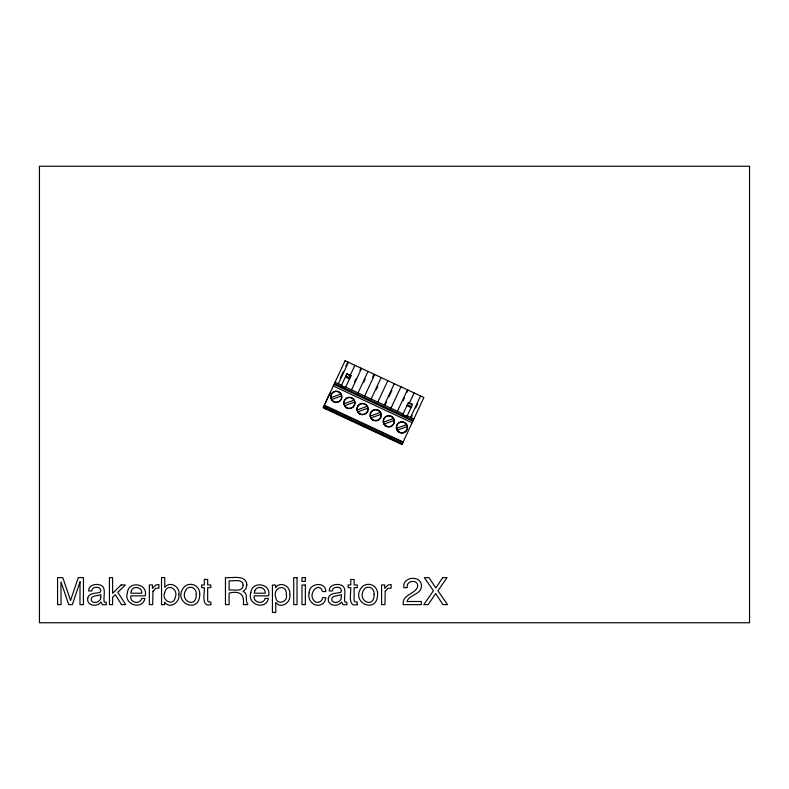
<?xml version="1.0" encoding="UTF-8"?>
<svg xmlns="http://www.w3.org/2000/svg" width="789" height="789" viewBox="0 0 789 789"><rect width="100%" height="100%" fill="white"/><g stroke="black" fill="none" stroke-linecap="round" stroke-linejoin="round"><path stroke-width="1.18" d="M347.988 419.363L348.235 418.555M361.115 425.488L361.372 424.679M374.252 431.613L374.499 430.804M340.296 378.089L343.304 371.649M345.799 366.283L347.801 361.993M338.402 383.74L348.413 362.279M340.947 386.492L346.894 373.72M348.896 378.178L354.902 365.307M345.079 388.425L351.036 375.653M354.429 382.063L355.938 378.848M359.932 370.268L360.938 368.118M351.539 389.865L361.54 368.404M358.028 392.892L368.029 371.432M363.64 382.438L365.139 379.223M372.566 377.467L374.075 374.242M364.676 395.989L374.676 374.528M371.165 399.017L381.166 377.556M376.274 389.638L377.773 386.423M377.803 402.114L387.813 380.653M384.292 405.142L394.303 383.681M384.904 405.418L386.403 402.203M388.908 396.837L391.906 390.397M390.94 408.238L400.95 386.778M397.429 411.266L407.44 389.805M403.041 400.812L404.54 397.597M407.045 392.232L408.041 390.082M402.479 415.192L408.436 402.42M409.077 403.633L414.077 392.902M406.611 417.115L412.568 404.343M410.566 417.391L420.567 395.93M411.168 417.667L412.174 415.527M415.675 408.012L417.677 403.721M325.679 408.968L326.104 408.238M337.712 414.57L338.165 413.86M350.839 420.695L351.302 419.985M363.976 426.819L364.439 426.109M390.249 439.069L390.703 438.359M330.936 397.686L340.897 394.056M331.617 399.559L341.588 395.93M344.073 403.81L354.034 400.181M344.754 405.684L354.715 402.055M357.2 409.935L367.171 406.305M357.89 411.809L367.852 408.179M370.337 416.059L380.308 412.43M371.017 417.933L380.988 414.304M383.474 422.184L393.435 418.555M384.154 424.058L394.115 420.429M396.601 428.309L406.572 424.679M397.291 430.183L407.252 426.553M350.957 375.82L346.825 373.887L350.918 375.889M408.357 402.577L412.489 404.51M409.353 403.14L412.46 404.589M345.829 376.008L349.971 377.941M407.361 404.708L411.503 406.631M345.385 376.964L349.527 378.898M406.917 405.664L411.059 407.588M335.078 382.192L342.199 385.505M344.892 386.768L403.08 413.9M406.769 415.616L413.89 418.939M341.252 385.831L345.385 387.754M402.784 414.521L406.927 416.454M340.976 386.413L345.118 388.346M402.518 415.103L406.651 417.036M334.477 383.484L413.278 420.231M334.033 384.44L412.834 421.188M333.313 385.989L412.114 422.736M330.019 393.05L325.196 403.386M324.358 405.191L403.159 441.939M324.082 405.763L402.923 442.451M323.51 407.006L402.311 443.753M323.391 407.262L402.193 444.01M80.044 581.858L79.965 604.63L83.447 604.63L83.447 577.637L78.259 577.637L70.556 600.459L62.804 577.637L57.567 577.637L57.567 604.63L61.059 604.63L60.96 581.858L68.722 604.63L72.341 604.63L80.044 581.858M286.387 594.669C288.37 601.968 276.761 605.834 275.785 597.589C272.067 587.42 286.89 582.716 286.387 594.669M164.674 592.795C161.252 600.429 173.353 606.721 175.148 597.727C179.123 588.949 166.617 582.361 164.674 592.795M178.866 594.413C180.415 602.234 169.734 609.621 164.585 602.115L164.585 604.63L161.538 604.63L161.538 577.538L164.753 577.538L164.753 587.341C169.773 580.655 180.425 586.602 178.866 594.413M199.725 594.373C199.587 614.966 171.686 602.48 183.906 587.322A8.127 8.127 0 0 1 188.65 584.56C194.577 583.081 200.386 588.347 199.725 594.373M309.17 592.884C307.029 600.271 314.673 608.329 321.922 604.187A6.756 6.756 0 0 0 324.9 601.05L325.857 597.668L322.642 597.668C322.257 600.626 319.506 603.033 316.468 602.244A4.053 4.053 0 0 1 313.785 600.35C307.68 593.663 318.973 580.773 322.642 591.563L325.857 591.563C325.729 581.029 308.844 582.992 309.17 592.884M377.566 594.373C377.418 614.966 349.517 602.48 361.737 587.322A8.127 8.127 0 0 1 366.49 584.56C372.408 583.081 378.227 588.347 377.566 594.373M127.384 592.904C123.409 604.522 142.345 610.745 144.92 598.456L141.665 598.456C140.067 605.005 129.426 602.826 130.767 595.843L145.196 595.843C148.352 583.337 128.163 580.349 127.384 592.904M250.813 592.904C246.839 604.522 265.785 610.745 268.349 598.456L265.104 598.456C263.496 605.005 252.855 602.826 254.206 595.843L268.625 595.843C271.791 583.337 251.592 580.349 250.813 592.904M289.76 594.354C291.496 602.115 281.2 609.581 275.746 602.421L275.746 612.481L272.432 612.481L272.432 585.043L275.647 585.043L275.647 587.647C280.44 580.605 291.22 586.562 289.76 594.354M243.14 585.26C243.209 592.253 233.189 589.511 229.116 590.004L229.116 580.773C233.179 581.404 242.963 578.288 243.14 585.26M87.757 598.17C86.218 605.755 97.343 607.579 100.943 602.027L102.511 604.749L106.268 604.719L106.268 602.283L104.296 602.076C102.728 596.809 107.521 586.424 99.434 584.797C95.035 583.594 88.289 585.349 88.664 590.961L91.751 590.961C91.83 586.986 96.909 586.562 99.661 588.022L100.864 590.478L100.075 592.391C95.972 593.486 88.861 592.667 87.757 598.17M328.362 598.17C326.824 605.755 337.939 607.579 341.538 602.027L343.116 604.749L346.864 604.719L346.864 602.283L344.892 602.076C343.323 596.809 348.117 586.424 340.039 584.797C335.631 583.594 328.895 585.349 329.26 590.961L332.347 590.961C332.435 586.986 337.505 586.562 340.266 588.022L341.469 590.478L340.67 592.391C336.568 593.486 329.467 592.667 328.362 598.17M421.434 586.109C421.395 594.699 409.353 594.354 406.927 601.504L421.306 601.504L421.306 604.63L403.238 604.63C401.848 594.147 415.704 594.354 417.776 586.257C417.904 578.781 405.714 580.418 407.242 587.647L403.879 587.647C402.035 576.187 421.632 574.836 421.434 586.109M196.274 594.472C196.579 609.374 178.521 600.636 186.165 589.58A4.497 4.497 0 0 1 189.163 587.41C193.463 586.178 196.826 590.389 196.274 594.472M374.104 594.472C374.41 609.374 356.362 600.636 363.995 589.58A4.497 4.497 0 0 1 366.993 587.41C371.303 586.178 374.657 590.389 374.104 594.472M246.849 584.915L245.852 588.88L243.042 591.365C248.17 593.229 245.31 599.61 247.164 603.427L247.884 604.63L243.397 604.63C244.59 594.078 239.767 590.675 229.116 593.052L229.116 604.63L225.457 604.63L225.457 577.637C231.838 578.248 246.464 574.362 246.849 584.915M100.775 597.283C101.041 601.78 93.901 604.453 91.366 600.676C89.857 594.827 97.599 596.366 100.775 594.62L100.775 597.283M341.371 597.283C341.637 601.78 334.497 604.453 331.972 600.676C330.453 594.827 338.195 596.366 341.371 594.62L341.371 597.283M152.997 591.336L152.662 604.63L149.348 604.63L149.348 584.945L152.494 584.945L152.494 588.347L156.005 584.866L158.924 584.6L158.924 588.091L155.63 588.397L152.997 591.336M385.229 591.336L384.894 604.63L381.59 604.63L381.59 584.945L384.726 584.945L384.726 588.347L388.247 584.866L391.166 584.6L391.166 588.091L387.863 588.397L385.229 591.336M131.319 590.902L130.856 593.22L141.793 593.22C142.444 587.105 133.213 585.152 131.319 590.902M254.748 590.902L254.295 593.22L265.232 593.22C265.873 587.105 256.652 585.152 254.748 590.902M345.089 360.731L323.145 407.785L401.946 444.532L423.89 397.478L345.089 360.731M442.678 577.637L435.844 587.963L428.95 577.637L424.374 577.637L433.437 590.793L423.762 604.63L428.18 604.63L435.656 593.535L442.935 604.63L447.471 604.63L437.974 590.793L447.038 577.637L442.678 577.637M121.102 584.945L112.61 593.308L112.61 577.637L109.434 577.637L109.434 604.63L112.61 604.63L112.61 597.243L115.381 594.709L121.526 604.63L125.747 604.63L117.788 592.322L125.333 584.945L121.102 584.945M210.811 604.63C200.771 607.54 204.824 592.657 204.321 587.647L201.659 587.647L201.659 584.945L204.321 584.945L204.321 579.451L207.665 579.451L207.665 584.945L210.811 584.945L210.811 587.647L207.665 587.647L207.665 600.498L208.365 601.879L210.811 602.027L210.811 604.63M357.249 604.63C347.209 607.54 351.263 592.657 350.77 587.647L348.097 587.647L348.097 584.945L350.77 584.945L350.77 579.451L354.113 579.451L354.113 584.945L357.249 584.945L357.249 587.647L354.113 587.647L354.113 600.498L354.803 601.879L357.249 602.027L357.249 604.63M749.55 166.252L39.45 166.252L39.45 622.748L749.55 622.748L749.55 166.252M297.029 577.637L293.715 577.637L293.715 604.63L297.029 604.63L297.029 577.637M305.353 577.637L301.99 577.637L301.99 581.385L305.353 581.385L305.353 577.637M305.353 585.043L301.99 585.043L301.99 604.63L305.353 604.63L305.353 585.043M333.254 401.285A5.395 5.395 0 0 0 341.647 397.173A5.395 5.395 0 0 0 333.885 391.965A5.395 5.395 0 0 0 333.254 401.285M385.791 425.784A5.395 5.395 0 0 0 394.175 421.671A5.395 5.395 0 0 0 386.423 416.464A5.395 5.395 0 0 0 385.791 425.784M399.037 432.352A5.701 5.701 0 0 0 407.637 427.47A5.701 5.701 0 0 0 399.116 422.47A5.701 5.701 0 0 0 399.037 432.352M346.499 407.854A5.701 5.701 0 0 0 355.099 402.982A5.701 5.701 0 0 0 346.578 397.972A5.701 5.701 0 0 0 346.499 407.854M372.773 420.103A5.701 5.701 0 0 0 381.363 415.231A5.701 5.701 0 0 0 372.852 410.221A5.701 5.701 0 0 0 372.773 420.103M346.381 407.41A5.395 5.395 0 0 0 354.774 403.297A5.395 5.395 0 0 0 347.022 398.09A5.395 5.395 0 0 0 346.381 407.41M399.195 432.086A5.395 5.395 0 0 0 407.321 427.47A5.395 5.395 0 0 0 399.273 422.736A5.395 5.395 0 0 0 399.195 432.086M372.655 419.659A5.395 5.395 0 0 0 381.048 415.547A5.395 5.395 0 0 0 373.286 410.339A5.395 5.395 0 0 0 372.655 419.659M359.636 413.978A5.701 5.701 0 0 0 368.236 409.106A5.701 5.701 0 0 0 359.715 404.096A5.701 5.701 0 0 0 359.636 413.978M385.9 426.228A5.701 5.701 0 0 0 394.5 421.346A5.701 5.701 0 0 0 385.979 416.345A5.701 5.701 0 0 0 385.9 426.228M333.372 401.729A5.701 5.701 0 0 0 341.962 396.857A5.701 5.701 0 0 0 333.441 391.847A5.701 5.701 0 0 0 333.372 401.729M359.794 413.712A5.395 5.395 0 0 0 367.921 409.096A5.395 5.395 0 0 0 359.863 404.363A5.395 5.395 0 0 0 359.794 413.712"/></g></svg>
